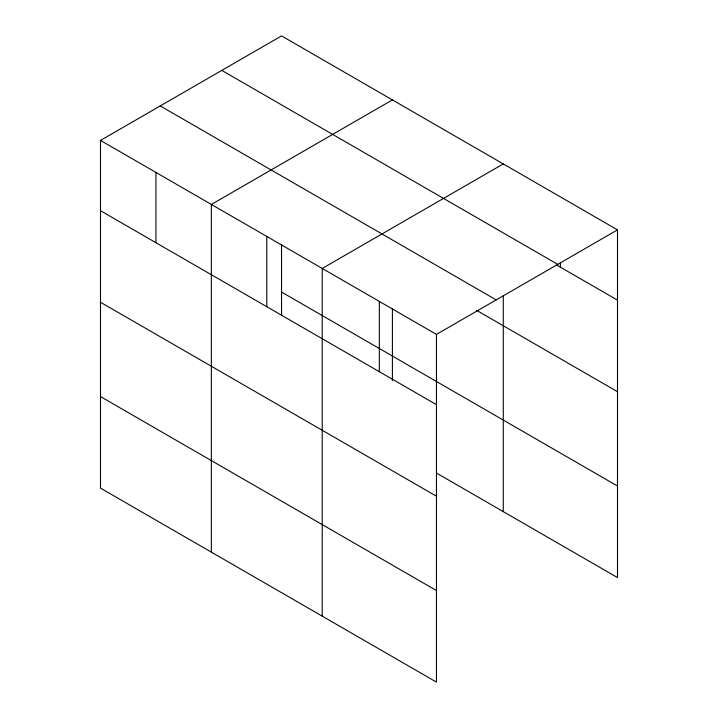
<?xml version="1.0" encoding="UTF-8"?>
<svg xmlns="http://www.w3.org/2000/svg" width="718" height="718" viewBox="0 0 718 718"><rect width="100%" height="100%" fill="white"/><g stroke="black" fill="none" stroke-linecap="round" stroke-linejoin="round"><path stroke-width="1.08" d="M100.493 140.423L436.463 334.4L436.463 682.1L100.493 488.132L100.493 140.423L281.537 35.9L617.507 229.868L617.507 577.577L436.373 472.991M392.405 99.91L211.361 204.442L211.361 552.142M503.282 163.919L322.229 268.451L322.229 616.152M436.463 334.4L617.507 229.868M221.79 70.391L557.76 264.368M556.522 264.942L617.507 300.151M160.24 105.932L496.21 299.909M476.519 310.302L617.507 391.705M281.537 292.055L617.507 486.023M100.493 210.706L436.463 404.683M100.493 302.26L436.463 496.228M100.493 396.578L436.463 590.555M560.39 262.716L560.39 267.177M503.282 295.61L503.282 511.62M392.405 308.902L392.405 380.63M379.346 301.425L379.346 371.709M281.537 244.892L281.537 315.498M266.8 236.446L266.8 306.73M155.923 172.437L155.923 242.72"/></g></svg>
